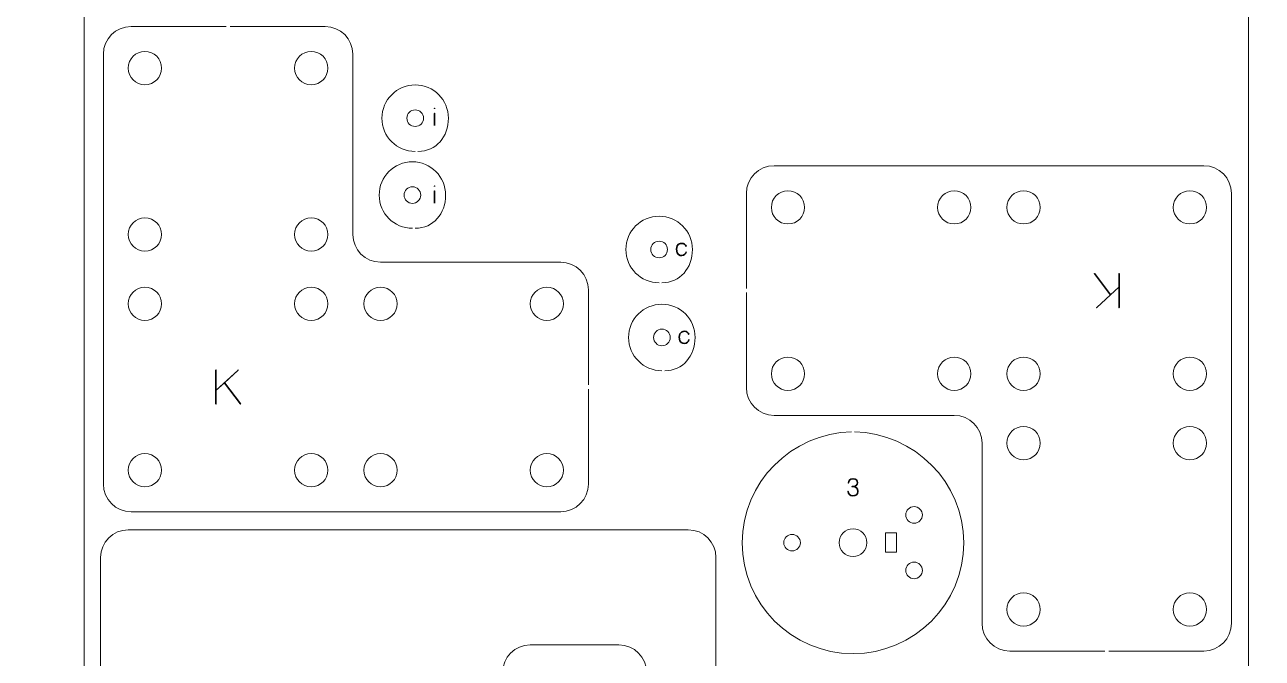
# Model space of a CAD drawing. Header units: inches. Extents: x 15 to 785, y -737 to -15.
# Drawn here: x 332.9 to 556.1, y -417.3 to -303 of the extents above; entities that cross this region are included whole.
import ezdxf

# ---------------------------------------------------------------- set-up
doc = ezdxf.new("R2010")
doc.units = ezdxf.units.IN
doc.header["$MEASUREMENT"] = 0
doc.layers.add('Layer 1', color=7, linetype='Continuous')

# ---------------------------------------------------------------- blocks, each defined once
blk = doc.blocks.new('block 7')
at = {"layer": 'Layer 1', "color": 13, "lineweight": 35, "true_color": 0xed6444}
blk.add_open_spline([(530.26, -350.31), (530.26, -350.31), (528.7, -351.75), (528.7, -351.75), (528.7, -351.75), (525.83, -347.91), (525.83, -347.91), (525.83, -347.91), (528.7, -351.75), (528.7, -351.75), (528.7, -351.75), (526.24, -354.02), (526.24, -354.02), (526.24, -354.02), (530.26, -350.31), (530.26, -350.31), (530.26, -350.31), (530.26, -354.02), (530.26, -354.02), (530.26, -354.02), (530.26, -347.91), (530.26, -347.91), (530.26, -347.91), (530.26, -350.31), (530.26, -350.31)], degree=3, knots=[0, 0, 0, 0, 1, 1, 1, 2, 2, 2, 3, 3, 3, 4, 4, 4, 5, 5, 5, 6, 6, 6, 7, 7, 7, 8, 8, 8, 8], dxfattribs=at)
blk = doc.blocks.new('block 8')
at = {"layer": 'Layer 1', "color": 13, "lineweight": 35, "true_color": 0xed6444}
blk.add_open_spline([(367.34, -369.01), (367.34, -369.01), (368.9, -367.57), (368.9, -367.57), (368.9, -367.57), (371.77, -371.4), (371.77, -371.4), (371.77, -371.4), (368.9, -367.57), (368.9, -367.57), (368.9, -367.57), (371.36, -365.3), (371.36, -365.3), (371.36, -365.3), (367.34, -369.01), (367.34, -369.01), (367.34, -369.01), (367.34, -365.3), (367.34, -365.3), (367.34, -365.3), (367.34, -371.4), (367.34, -371.4), (367.34, -371.4), (367.34, -369.01), (367.34, -369.01)], degree=3, knots=[0, 0, 0, 0, 1, 1, 1, 2, 2, 2, 3, 3, 3, 4, 4, 4, 5, 5, 5, 6, 6, 6, 7, 7, 7, 8, 8, 8, 8], dxfattribs=at)

msp = doc.modelspace()

# ---------------------------------------------------------------- linework, layer by layer
at = {"layer": 'Layer 1', "color": 179, "lineweight": 35, "true_color": 0x231f20}
msp.add_open_spline([(785, -570), (785, -578.28), (778.28, -585), (770, -585), (770, -585), (30, -585), (30, -585), (21.72, -585), (15, -578.28), (15, -570), (15, -570), (15, -30), (15, -30), (15, -21.72), (21.72, -15), (30, -15), (30, -15), (770, -15), (770, -15), (778.28, -15), (785, -21.72), (785, -30), (785, -30), (785, -570), (785, -570)], degree=3, knots=[0, 0, 0, 0, 1, 1, 1, 2, 2, 2, 3, 3, 3, 4, 4, 4, 5, 5, 5, 6, 6, 6, 7, 7, 7, 8, 8, 8, 8], dxfattribs=at)
at = {"layer": 'Layer 1', "color": 179, "lineweight": 20, "true_color": 0x231f20}
for points, knots in [([(346.56, -460.98), (346.56, -460.98), (346.56, -459.98), (346.56, -459.98), (346.56, -459.98), (346.58, -459.98), (346.58, -459.98), (346.58, -458.6), (345.46, -457.48), (344.08, -457.48), (344.08, -457.48), (343.59, -457.48), (343.59, -457.48), (343.59, -457.48), (343.59, -248.6), (343.59, -248.6), (343.59, -245.84), (345.83, -243.6), (348.59, -243.6), (348.59, -243.6), (548.59, -243.6), (548.59, -243.6), (551.35, -243.6), (553.59, -245.84), (553.59, -248.6), (553.59, -248.6), (553.59, -503.6), (553.59, -503.6), (553.59, -506.36), (551.35, -508.6), (548.59, -508.6), (548.59, -508.6), (361.08, -508.6), (361.08, -508.6), (361.08, -508.6), (361.1, -508.6), (361.1, -508.6), (359.72, -508.6), (358.6, -507.48), (358.6, -506.1), (358.6, -506.1), (358.58, -506.1), (358.58, -506.1), (358.58, -506.1), (358.58, -495.98), (358.58, -495.98), (358.58, -495.98), (376.58, -495.98), (376.58, -495.98), (376.58, -495.98), (376.58, -491.98), (376.58, -491.98), (376.58, -491.98), (358.58, -491.98), (358.58, -491.98), (358.58, -491.98), (358.58, -465.98), (358.58, -465.98), (358.58, -464.6), (357.46, -463.48), (356.08, -463.48), (356.08, -463.48), (349.06, -463.48), (349.06, -463.48), (347.68, -463.48), (346.56, -462.36), (346.56, -460.98)], [0, 0, 0, 0, 1, 1, 1, 2, 2, 2, 3, 3, 3, 4, 4, 4, 5, 5, 5, 6, 6, 6, 7, 7, 7, 8, 8, 8, 9, 9, 9, 10, 10, 10, 11, 11, 11, 12, 12, 12, 13, 13, 13, 14, 14, 14, 15, 15, 15, 16, 16, 16, 17, 17, 17, 18, 18, 18, 19, 19, 19, 20, 20, 20, 21, 21, 21, 22, 22, 22, 22]), ([(369.18, -303.35), (369.18, -303.35), (352.05, -303.35), (352.05, -303.35), (349.29, -303.35), (347.05, -305.59), (347.05, -308.35), (347.05, -308.35), (347.05, -350.85), (347.05, -350.85), (347.05, -350.85), (347.05, -385.85), (347.05, -385.85), (347.05, -388.61), (349.29, -390.85), (352.05, -390.85), (352.05, -390.85), (387.05, -390.85), (387.05, -390.85), (387.05, -390.85), (429.55, -390.85), (429.55, -390.85), (432.31, -390.85), (434.55, -388.61), (434.55, -385.85), (434.55, -385.85), (434.55, -368.73), (434.55, -368.73)], [0, 0, 0, 0, 1, 1, 1, 2, 2, 2, 3, 3, 3, 4, 4, 4, 5, 5, 5, 6, 6, 6, 7, 7, 7, 8, 8, 8, 9, 9, 9, 9]), ([(434.55, -367.98), (434.55, -367.98), (434.55, -350.85), (434.55, -350.85), (434.55, -348.09), (432.31, -345.85), (429.55, -345.85), (429.55, -345.85), (397.05, -345.85), (397.05, -345.85), (394.29, -345.85), (392.05, -343.61), (392.05, -340.85), (392.05, -340.85), (392.05, -308.35), (392.05, -308.35), (392.05, -305.59), (389.81, -303.35), (387.05, -303.35), (387.05, -303.35), (369.93, -303.35), (369.93, -303.35)], [0, 0, 0, 0, 1, 1, 1, 2, 2, 2, 3, 3, 3, 4, 4, 4, 5, 5, 5, 6, 6, 6, 7, 7, 7, 7]), ([(528.42, -415.96), (528.42, -415.96), (545.54, -415.96), (545.54, -415.96), (548.3, -415.96), (550.54, -413.72), (550.54, -410.96), (550.54, -410.96), (550.54, -368.46), (550.54, -368.46), (550.54, -368.46), (550.54, -333.46), (550.54, -333.46), (550.54, -330.7), (548.3, -328.46), (545.54, -328.46), (545.54, -328.46), (510.54, -328.46), (510.54, -328.46), (510.54, -328.46), (468.04, -328.46), (468.04, -328.46), (465.28, -328.46), (463.04, -330.7), (463.04, -333.46), (463.04, -333.46), (463.04, -350.59), (463.04, -350.59)], [0, 0, 0, 0, 1, 1, 1, 2, 2, 2, 3, 3, 3, 4, 4, 4, 5, 5, 5, 6, 6, 6, 7, 7, 7, 8, 8, 8, 9, 9, 9, 9]), ([(463.04, -351.34), (463.04, -351.34), (463.04, -368.46), (463.04, -368.46), (463.04, -371.22), (465.28, -373.46), (468.04, -373.46), (468.04, -373.46), (500.54, -373.46), (500.54, -373.46), (503.3, -373.46), (505.54, -375.7), (505.54, -378.46), (505.54, -378.46), (505.54, -410.96), (505.54, -410.96), (505.54, -413.72), (507.78, -415.96), (510.54, -415.96), (510.54, -415.96), (527.67, -415.96), (527.67, -415.96)], [0, 0, 0, 0, 1, 1, 1, 2, 2, 2, 3, 3, 3, 4, 4, 4, 5, 5, 5, 6, 6, 6, 7, 7, 7, 7]), ([(406.05, -439.47), (406.05, -439.47), (406.05, -437.35), (406.05, -437.35), (406.05, -437.35), (406.05, -434.85), (406.05, -434.85), (406.05, -434.85), (400.55, -434.85), (400.55, -434.85), (400.55, -434.85), (400.55, -437.35), (400.55, -437.35), (400.55, -437.35), (392.55, -437.35), (392.55, -437.35), (392.55, -437.35), (392.55, -433.6), (392.55, -433.6), (392.55, -433.6), (389.55, -433.6), (389.55, -433.6), (389.55, -433.6), (389.55, -425.6), (389.55, -425.6), (389.55, -425.6), (351.55, -425.6), (351.55, -425.6), (348.79, -425.6), (346.55, -423.36), (346.55, -420.6), (346.55, -420.6), (346.55, -399.1), (346.55, -399.1), (346.55, -396.34), (348.79, -394.1), (351.55, -394.1), (351.55, -394.1), (452.55, -394.1), (452.55, -394.1), (455.31, -394.1), (457.55, -396.34), (457.55, -399.1), (457.55, -399.1), (457.55, -500.6), (457.55, -500.6), (457.55, -503.36), (455.31, -505.6), (452.55, -505.6), (452.55, -505.6), (392.55, -505.6), (392.55, -505.6), (392.55, -505.6), (392.55, -495.6), (392.55, -495.6), (392.55, -495.6), (389.55, -495.6), (389.55, -495.6), (389.55, -495.6), (389.55, -487.6), (389.55, -487.6), (389.55, -487.6), (392.55, -487.6), (392.55, -487.6), (392.55, -487.6), (392.55, -483.85), (392.55, -483.85), (392.55, -483.85), (400.55, -483.85), (400.55, -483.85), (400.55, -483.85), (400.55, -486.35), (400.55, -486.35), (400.55, -486.35), (406.05, -486.35), (406.05, -486.35), (406.05, -486.35), (406.05, -483.85), (406.05, -483.85), (406.05, -483.85), (406.05, -480.22), (406.05, -480.22)], [0, 0, 0, 0, 1, 1, 1, 2, 2, 2, 3, 3, 3, 4, 4, 4, 5, 5, 5, 6, 6, 6, 7, 7, 7, 8, 8, 8, 9, 9, 9, 10, 10, 10, 11, 11, 11, 12, 12, 12, 13, 13, 13, 14, 14, 14, 15, 15, 15, 16, 16, 16, 17, 17, 17, 18, 18, 18, 19, 19, 19, 20, 20, 20, 21, 21, 21, 22, 22, 22, 23, 23, 23, 24, 24, 24, 25, 25, 25, 26, 26, 26, 27, 27, 27, 27])]:
    msp.add_open_spline(points, degree=3, knots=knots, dxfattribs=at)
at = {"layer": 'Layer 1', "color": 179, "lineweight": 9, "true_color": 0x231f20}
for points, knots in [([(357.55, -310.85), (357.55, -312.51), (356.21, -313.85), (354.55, -313.85), (352.9, -313.85), (351.55, -312.51), (351.55, -310.85), (351.55, -309.19), (352.9, -307.85), (354.55, -307.85), (356.21, -307.85), (357.55, -309.19), (357.55, -310.85)], [0, 0, 0, 0, 1, 1, 1, 2, 2, 2, 3, 3, 3, 4, 4, 4, 4]), ([(387.55, -310.85), (387.55, -312.51), (386.21, -313.85), (384.55, -313.85), (382.9, -313.85), (381.55, -312.51), (381.55, -310.85), (381.55, -309.19), (382.9, -307.85), (384.55, -307.85), (386.21, -307.85), (387.55, -309.19), (387.55, -310.85)], [0, 0, 0, 0, 1, 1, 1, 2, 2, 2, 3, 3, 3, 4, 4, 4, 4]), ([(470.54, -332.96), (472.2, -332.96), (473.54, -334.31), (473.54, -335.96), (473.54, -337.62), (472.2, -338.96), (470.54, -338.96), (468.89, -338.96), (467.54, -337.62), (467.54, -335.96), (467.54, -334.31), (468.89, -332.96), (470.54, -332.96)], [0, 0, 0, 0, 1, 1, 1, 2, 2, 2, 3, 3, 3, 4, 4, 4, 4]), ([(500.54, -332.96), (502.2, -332.96), (503.54, -334.31), (503.54, -335.96), (503.54, -337.62), (502.2, -338.96), (500.54, -338.96), (498.89, -338.96), (497.54, -337.62), (497.54, -335.96), (497.54, -334.31), (498.89, -332.96), (500.54, -332.96)], [0, 0, 0, 0, 1, 1, 1, 2, 2, 2, 3, 3, 3, 4, 4, 4, 4]), ([(513.04, -332.96), (514.7, -332.96), (516.04, -334.31), (516.04, -335.96), (516.04, -337.62), (514.7, -338.96), (513.04, -338.96), (511.39, -338.96), (510.04, -337.62), (510.04, -335.96), (510.04, -334.31), (511.39, -332.96), (513.04, -332.96)], [0, 0, 0, 0, 1, 1, 1, 2, 2, 2, 3, 3, 3, 4, 4, 4, 4]), ([(543.04, -332.96), (544.7, -332.96), (546.04, -334.31), (546.04, -335.96), (546.04, -337.62), (544.7, -338.96), (543.04, -338.96), (541.39, -338.96), (540.04, -337.62), (540.04, -335.96), (540.04, -334.31), (541.39, -332.96), (543.04, -332.96)], [0, 0, 0, 0, 1, 1, 1, 2, 2, 2, 3, 3, 3, 4, 4, 4, 4]), ([(357.55, -340.85), (357.55, -342.51), (356.21, -343.85), (354.55, -343.85), (352.9, -343.85), (351.55, -342.51), (351.55, -340.85), (351.55, -339.19), (352.9, -337.85), (354.55, -337.85), (356.21, -337.85), (357.55, -339.19), (357.55, -340.85)], [0, 0, 0, 0, 1, 1, 1, 2, 2, 2, 3, 3, 3, 4, 4, 4, 4]), ([(387.55, -340.85), (387.55, -342.51), (386.21, -343.85), (384.55, -343.85), (382.9, -343.85), (381.55, -342.51), (381.55, -340.85), (381.55, -339.19), (382.9, -337.85), (384.55, -337.85), (386.21, -337.85), (387.55, -339.19), (387.55, -340.85)], [0, 0, 0, 0, 1, 1, 1, 2, 2, 2, 3, 3, 3, 4, 4, 4, 4]), ([(354.55, -356.35), (352.9, -356.35), (351.55, -355.01), (351.55, -353.35), (351.55, -351.69), (352.9, -350.35), (354.55, -350.35), (356.21, -350.35), (357.55, -351.69), (357.55, -353.35), (357.55, -355.01), (356.21, -356.35), (354.55, -356.35)], [0, 0, 0, 0, 1, 1, 1, 2, 2, 2, 3, 3, 3, 4, 4, 4, 4]), ([(384.55, -356.35), (382.9, -356.35), (381.55, -355.01), (381.55, -353.35), (381.55, -351.69), (382.9, -350.35), (384.55, -350.35), (386.21, -350.35), (387.55, -351.69), (387.55, -353.35), (387.55, -355.01), (386.21, -356.35), (384.55, -356.35)], [0, 0, 0, 0, 1, 1, 1, 2, 2, 2, 3, 3, 3, 4, 4, 4, 4]), ([(397.05, -356.35), (395.4, -356.35), (394.05, -355.01), (394.05, -353.35), (394.05, -351.69), (395.4, -350.35), (397.05, -350.35), (398.71, -350.35), (400.05, -351.69), (400.05, -353.35), (400.05, -355.01), (398.71, -356.35), (397.05, -356.35)], [0, 0, 0, 0, 1, 1, 1, 2, 2, 2, 3, 3, 3, 4, 4, 4, 4]), ([(427.05, -356.35), (425.4, -356.35), (424.05, -355.01), (424.05, -353.35), (424.05, -351.69), (425.4, -350.35), (427.05, -350.35), (428.71, -350.35), (430.05, -351.69), (430.05, -353.35), (430.05, -355.01), (428.71, -356.35), (427.05, -356.35)], [0, 0, 0, 0, 1, 1, 1, 2, 2, 2, 3, 3, 3, 4, 4, 4, 4]), ([(470.54, -362.96), (472.2, -362.96), (473.54, -364.31), (473.54, -365.96), (473.54, -367.62), (472.2, -368.96), (470.54, -368.96), (468.89, -368.96), (467.54, -367.62), (467.54, -365.96), (467.54, -364.31), (468.89, -362.96), (470.54, -362.96)], [0, 0, 0, 0, 1, 1, 1, 2, 2, 2, 3, 3, 3, 4, 4, 4, 4]), ([(500.54, -362.96), (502.2, -362.96), (503.54, -364.31), (503.54, -365.96), (503.54, -367.62), (502.2, -368.96), (500.54, -368.96), (498.89, -368.96), (497.54, -367.62), (497.54, -365.96), (497.54, -364.31), (498.89, -362.96), (500.54, -362.96)], [0, 0, 0, 0, 1, 1, 1, 2, 2, 2, 3, 3, 3, 4, 4, 4, 4]), ([(513.04, -362.96), (514.7, -362.96), (516.04, -364.31), (516.04, -365.96), (516.04, -367.62), (514.7, -368.96), (513.04, -368.96), (511.39, -368.96), (510.04, -367.62), (510.04, -365.96), (510.04, -364.31), (511.39, -362.96), (513.04, -362.96)], [0, 0, 0, 0, 1, 1, 1, 2, 2, 2, 3, 3, 3, 4, 4, 4, 4]), ([(543.04, -362.96), (544.7, -362.96), (546.04, -364.31), (546.04, -365.96), (546.04, -367.62), (544.7, -368.96), (543.04, -368.96), (541.39, -368.96), (540.04, -367.62), (540.04, -365.96), (540.04, -364.31), (541.39, -362.96), (543.04, -362.96)], [0, 0, 0, 0, 1, 1, 1, 2, 2, 2, 3, 3, 3, 4, 4, 4, 4]), ([(482.02, -376.43), (471.21, -376.69), (462.27, -385.54), (462.27, -396.42), (462.27, -407.46), (471.22, -416.42), (482.27, -416.42), (493.32, -416.42), (502.27, -407.46), (502.27, -396.42), (502.27, -385.54), (493.33, -376.69), (482.52, -376.43)], [0, 0, 0, 0, 1, 1, 1, 2, 2, 2, 3, 3, 3, 4, 4, 4, 4]), ([(510.04, -378.46), (510.04, -376.81), (511.39, -375.46), (513.04, -375.46), (514.7, -375.46), (516.04, -376.81), (516.04, -378.46), (516.04, -380.12), (514.7, -381.46), (513.04, -381.46), (511.39, -381.46), (510.04, -380.12), (510.04, -378.46)], [0, 0, 0, 0, 1, 1, 1, 2, 2, 2, 3, 3, 3, 4, 4, 4, 4]), ([(540.04, -378.46), (540.04, -376.81), (541.39, -375.46), (543.04, -375.46), (544.7, -375.46), (546.04, -376.81), (546.04, -378.46), (546.04, -380.12), (544.7, -381.46), (543.04, -381.46), (541.39, -381.46), (540.04, -380.12), (540.04, -378.46)], [0, 0, 0, 0, 1, 1, 1, 2, 2, 2, 3, 3, 3, 4, 4, 4, 4]), ([(354.55, -386.35), (352.9, -386.35), (351.55, -385.01), (351.55, -383.35), (351.55, -381.69), (352.9, -380.35), (354.55, -380.35), (356.21, -380.35), (357.55, -381.69), (357.55, -383.35), (357.55, -385.01), (356.21, -386.35), (354.55, -386.35)], [0, 0, 0, 0, 1, 1, 1, 2, 2, 2, 3, 3, 3, 4, 4, 4, 4]), ([(384.55, -386.35), (382.9, -386.35), (381.55, -385.01), (381.55, -383.35), (381.55, -381.69), (382.9, -380.35), (384.55, -380.35), (386.21, -380.35), (387.55, -381.69), (387.55, -383.35), (387.55, -385.01), (386.21, -386.35), (384.55, -386.35)], [0, 0, 0, 0, 1, 1, 1, 2, 2, 2, 3, 3, 3, 4, 4, 4, 4]), ([(397.05, -386.35), (395.4, -386.35), (394.05, -385.01), (394.05, -383.35), (394.05, -381.69), (395.4, -380.35), (397.05, -380.35), (398.71, -380.35), (400.05, -381.69), (400.05, -383.35), (400.05, -385.01), (398.71, -386.35), (397.05, -386.35)], [0, 0, 0, 0, 1, 1, 1, 2, 2, 2, 3, 3, 3, 4, 4, 4, 4]), ([(427.05, -386.35), (425.4, -386.35), (424.05, -385.01), (424.05, -383.35), (424.05, -381.69), (425.4, -380.35), (427.05, -380.35), (428.71, -380.35), (430.05, -381.69), (430.05, -383.35), (430.05, -385.01), (428.71, -386.35), (427.05, -386.35)], [0, 0, 0, 0, 1, 1, 1, 2, 2, 2, 3, 3, 3, 4, 4, 4, 4]), ([(494.78, -391.42), (494.78, -392.24), (494.1, -392.92), (493.28, -392.92), (492.45, -392.92), (491.78, -392.24), (491.78, -391.42), (491.78, -390.59), (492.45, -389.92), (493.28, -389.92), (494.1, -389.92), (494.78, -390.59), (494.78, -391.42)], [0, 0, 0, 0, 1, 1, 1, 2, 2, 2, 3, 3, 3, 4, 4, 4, 4]), ([(472.77, -396.42), (472.77, -397.24), (472.1, -397.92), (471.27, -397.92), (470.44, -397.92), (469.77, -397.24), (469.77, -396.42), (469.77, -395.59), (470.44, -394.92), (471.27, -394.92), (472.1, -394.92), (472.77, -395.59), (472.77, -396.42)], [0, 0, 0, 0, 1, 1, 1, 2, 2, 2, 3, 3, 3, 4, 4, 4, 4]), ([(484.77, -396.42), (484.77, -397.8), (483.65, -398.92), (482.27, -398.92), (480.89, -398.92), (479.77, -397.8), (479.77, -396.42), (479.77, -395.03), (480.89, -393.91), (482.27, -393.91), (483.65, -393.91), (484.77, -395.03), (484.77, -396.42)], [0, 0, 0, 0, 1, 1, 1, 2, 2, 2, 3, 3, 3, 4, 4, 4, 4]), ([(490.14, -394.67), (490.14, -394.67), (490.14, -398.16), (490.14, -398.16), (490.14, -398.16), (488.14, -398.16), (488.14, -398.16), (488.14, -398.16), (488.14, -397.29), (488.14, -397.29), (488.14, -397.29), (488.14, -394.67), (488.14, -394.67), (488.14, -394.67), (488.14, -394.66), (488.14, -394.66), (488.14, -394.66), (488.14, -394.67), (488.14, -394.67), (488.14, -394.67), (490.14, -394.67), (490.14, -394.67)], [0, 0, 0, 0, 1, 1, 1, 2, 2, 2, 3, 3, 3, 4, 4, 4, 5, 5, 5, 6, 6, 6, 7, 7, 7, 7]), ([(494.78, -401.42), (494.78, -402.24), (494.1, -402.92), (493.28, -402.92), (492.45, -402.92), (491.78, -402.24), (491.78, -401.42), (491.78, -400.59), (492.45, -399.92), (493.28, -399.92), (494.1, -399.92), (494.78, -400.59), (494.78, -401.42)], [0, 0, 0, 0, 1, 1, 1, 2, 2, 2, 3, 3, 3, 4, 4, 4, 4]), ([(510.04, -408.46), (510.04, -406.81), (511.39, -405.46), (513.04, -405.46), (514.7, -405.46), (516.04, -406.81), (516.04, -408.46), (516.04, -410.12), (514.7, -411.46), (513.04, -411.46), (511.39, -411.46), (510.04, -410.12), (510.04, -408.46)], [0, 0, 0, 0, 1, 1, 1, 2, 2, 2, 3, 3, 3, 4, 4, 4, 4]), ([(540.04, -408.46), (540.04, -406.81), (541.39, -405.46), (543.04, -405.46), (544.7, -405.46), (546.04, -406.81), (546.04, -408.46), (546.04, -410.12), (544.7, -411.46), (543.04, -411.46), (541.39, -411.46), (540.04, -410.12), (540.04, -408.46)], [0, 0, 0, 0, 1, 1, 1, 2, 2, 2, 3, 3, 3, 4, 4, 4, 4]), ([(445.05, -449.48), (445.05, -449.48), (445.05, -419.85), (445.05, -419.85), (445.05, -417.09), (442.81, -414.85), (440.05, -414.85), (440.05, -414.85), (424.05, -414.85), (424.05, -414.85), (421.29, -414.85), (419.05, -417.09), (419.05, -419.85), (419.05, -419.85), (419.05, -449.48), (419.05, -449.48)], [0, 0, 0, 0, 1, 1, 1, 2, 2, 2, 3, 3, 3, 4, 4, 4, 5, 5, 5, 5])]:
    msp.add_open_spline(points, degree=3, knots=knots, dxfattribs=at)
at = {"layer": 'Layer 1', "color": 7, "lineweight": 9, "true_color": 0xffffff}
for points in [[(403.3, -325.88), (399.99, -325.88), (397.31, -323.2), (397.31, -319.89), (397.31, -316.58), (399.99, -313.89), (403.3, -313.89), (406.61, -313.89), (409.3, -316.58), (409.3, -319.89), (409.3, -323.2), (407.11, -325.88), (403.8, -325.88)], [(404.8, -319.89), (404.8, -320.71), (404.13, -321.38), (403.3, -321.38), (402.47, -321.38), (401.8, -320.71), (401.8, -319.89), (401.8, -319.06), (402.47, -318.39), (403.3, -318.39), (404.13, -318.39), (404.8, -319.06), (404.8, -319.89)], [(402.8, -339.74), (399.49, -339.74), (396.8, -337.06), (396.8, -333.75), (396.8, -330.44), (399.49, -327.75), (402.8, -327.75), (406.11, -327.75), (408.79, -330.44), (408.79, -333.75), (408.79, -337.06), (406.61, -339.74), (403.3, -339.74)], [(404.29, -333.75), (404.29, -334.57), (403.62, -335.24), (402.8, -335.24), (401.97, -335.24), (401.3, -334.57), (401.3, -333.75), (401.3, -332.92), (401.97, -332.25), (402.8, -332.25), (403.62, -332.25), (404.29, -332.92), (404.29, -333.75)], [(447.3, -349.55), (443.99, -349.55), (441.31, -346.87), (441.31, -343.56), (441.31, -340.25), (443.99, -337.56), (447.3, -337.56), (450.61, -337.56), (453.3, -340.25), (453.3, -343.56), (453.3, -346.87), (451.11, -349.55), (447.8, -349.55)], [(448.8, -343.56), (448.8, -344.38), (448.13, -345.05), (447.3, -345.05), (446.48, -345.05), (445.8, -344.38), (445.8, -343.56), (445.8, -342.73), (446.48, -342.06), (447.3, -342.06), (448.13, -342.06), (448.8, -342.73), (448.8, -343.56)], [(447.8, -365.41), (444.49, -365.41), (441.8, -362.73), (441.8, -359.42), (441.8, -356.11), (444.49, -353.42), (447.8, -353.42), (451.11, -353.42), (453.79, -356.11), (453.79, -359.42), (453.79, -362.73), (451.61, -365.41), (448.3, -365.41)], [(449.3, -359.42), (449.3, -360.24), (448.62, -360.92), (447.8, -360.92), (446.97, -360.92), (446.3, -360.24), (446.3, -359.42), (446.3, -358.59), (446.97, -357.92), (447.8, -357.92), (448.62, -357.92), (449.3, -358.59), (449.3, -359.42)]]:
    msp.add_open_spline(points, degree=3, knots=[0, 0, 0, 0, 1, 1, 1, 2, 2, 2, 3, 3, 3, 4, 4, 4, 4], dxfattribs=at)
at = {"layer": 'Layer 1', "color": 13, "lineweight": 35, "true_color": 0xed6444}
for points, knots in [([(406.79, -318.21), (406.79, -318.21), (406.79, -318.13), (406.79, -318.13), (406.79, -318.13), (406.79, -318.21), (406.79, -318.21)], [0, 0, 0, 0, 1, 1, 1, 2, 2, 2, 2]), ([(406.79, -321.18), (406.79, -321.18), (406.79, -319.01), (406.79, -319.01), (406.79, -319.01), (406.79, -321.18), (406.79, -321.18)], [0, 0, 0, 0, 1, 1, 1, 2, 2, 2, 2]), ([(406.79, -332.21), (406.79, -332.21), (406.79, -332.13), (406.79, -332.13), (406.79, -332.13), (406.79, -332.21), (406.79, -332.21)], [0, 0, 0, 0, 1, 1, 1, 2, 2, 2, 2]), ([(406.79, -335.18), (406.79, -335.18), (406.79, -333.01), (406.79, -333.01), (406.79, -333.01), (406.79, -335.18), (406.79, -335.18)], [0, 0, 0, 0, 1, 1, 1, 2, 2, 2, 2]), ([(452.16, -343.95), (452.15, -344.31), (451.77, -344.64), (451.41, -344.64), (451.05, -344.64), (450.44, -344.58), (450.44, -343.52), (450.44, -342.46), (451.12, -342.45), (451.42, -342.45), (451.72, -342.45), (452.12, -342.68), (452.15, -342.98), (452.12, -342.68), (451.72, -342.45), (451.42, -342.45), (451.12, -342.45), (450.44, -342.46), (450.44, -343.52), (450.44, -344.58), (451.05, -344.64), (451.41, -344.64), (451.77, -344.64), (452.15, -344.31), (452.16, -343.95)], [0, 0, 0, 0, 1, 1, 1, 2, 2, 2, 3, 3, 3, 4, 4, 4, 5, 5, 5, 6, 6, 6, 7, 7, 7, 8, 8, 8, 8]), ([(452.65, -359.81), (452.64, -360.17), (452.26, -360.5), (451.9, -360.5), (451.55, -360.5), (450.93, -360.44), (450.93, -359.38), (450.93, -358.32), (451.62, -358.31), (451.92, -358.31), (452.22, -358.31), (452.62, -358.54), (452.64, -358.84), (452.62, -358.54), (452.22, -358.31), (451.92, -358.31), (451.62, -358.31), (450.93, -358.32), (450.93, -359.38), (450.93, -360.44), (451.55, -360.5), (451.9, -360.5), (452.26, -360.5), (452.64, -360.17), (452.65, -359.81)], [0, 0, 0, 0, 1, 1, 1, 2, 2, 2, 3, 3, 3, 4, 4, 4, 5, 5, 5, 6, 6, 6, 7, 7, 7, 8, 8, 8, 8]), ([(482.25, -387.95), (482.79, -387.95), (483.16, -387.73), (483.16, -387.17), (483.16, -386.61), (482.83, -386.31), (482.1, -386.31), (482.83, -386.32), (483.06, -386.02), (483.06, -385.61), (483.06, -385.2), (482.86, -384.89), (482.28, -384.89), (481.71, -384.89), (481.44, -385.25), (481.44, -385.65), (481.44, -385.25), (481.71, -384.89), (482.28, -384.89), (482.86, -384.89), (483.06, -385.2), (483.06, -385.61), (483.06, -386.02), (482.83, -386.32), (482.1, -386.31), (482.83, -386.31), (483.16, -386.61), (483.16, -387.17), (483.16, -387.73), (482.79, -387.95), (482.25, -387.95), (481.71, -387.95), (481.38, -387.64), (481.38, -387.19), (481.38, -387.64), (481.71, -387.95), (482.25, -387.95)], [0, 0, 0, 0, 1, 1, 1, 2, 2, 2, 3, 3, 3, 4, 4, 4, 5, 5, 5, 6, 6, 6, 7, 7, 7, 8, 8, 8, 9, 9, 9, 10, 10, 10, 11, 11, 11, 12, 12, 12, 12])]:
    msp.add_open_spline(points, degree=3, knots=knots, dxfattribs=at)

# ---------------------------------------------------------------- block references
at = {"layer": 'Layer 1'}
for name in ['block 7', 'block 8']:
    msp.add_blockref(name, (0, 0), dxfattribs=at)

doc.saveas('drawing.dxf')
